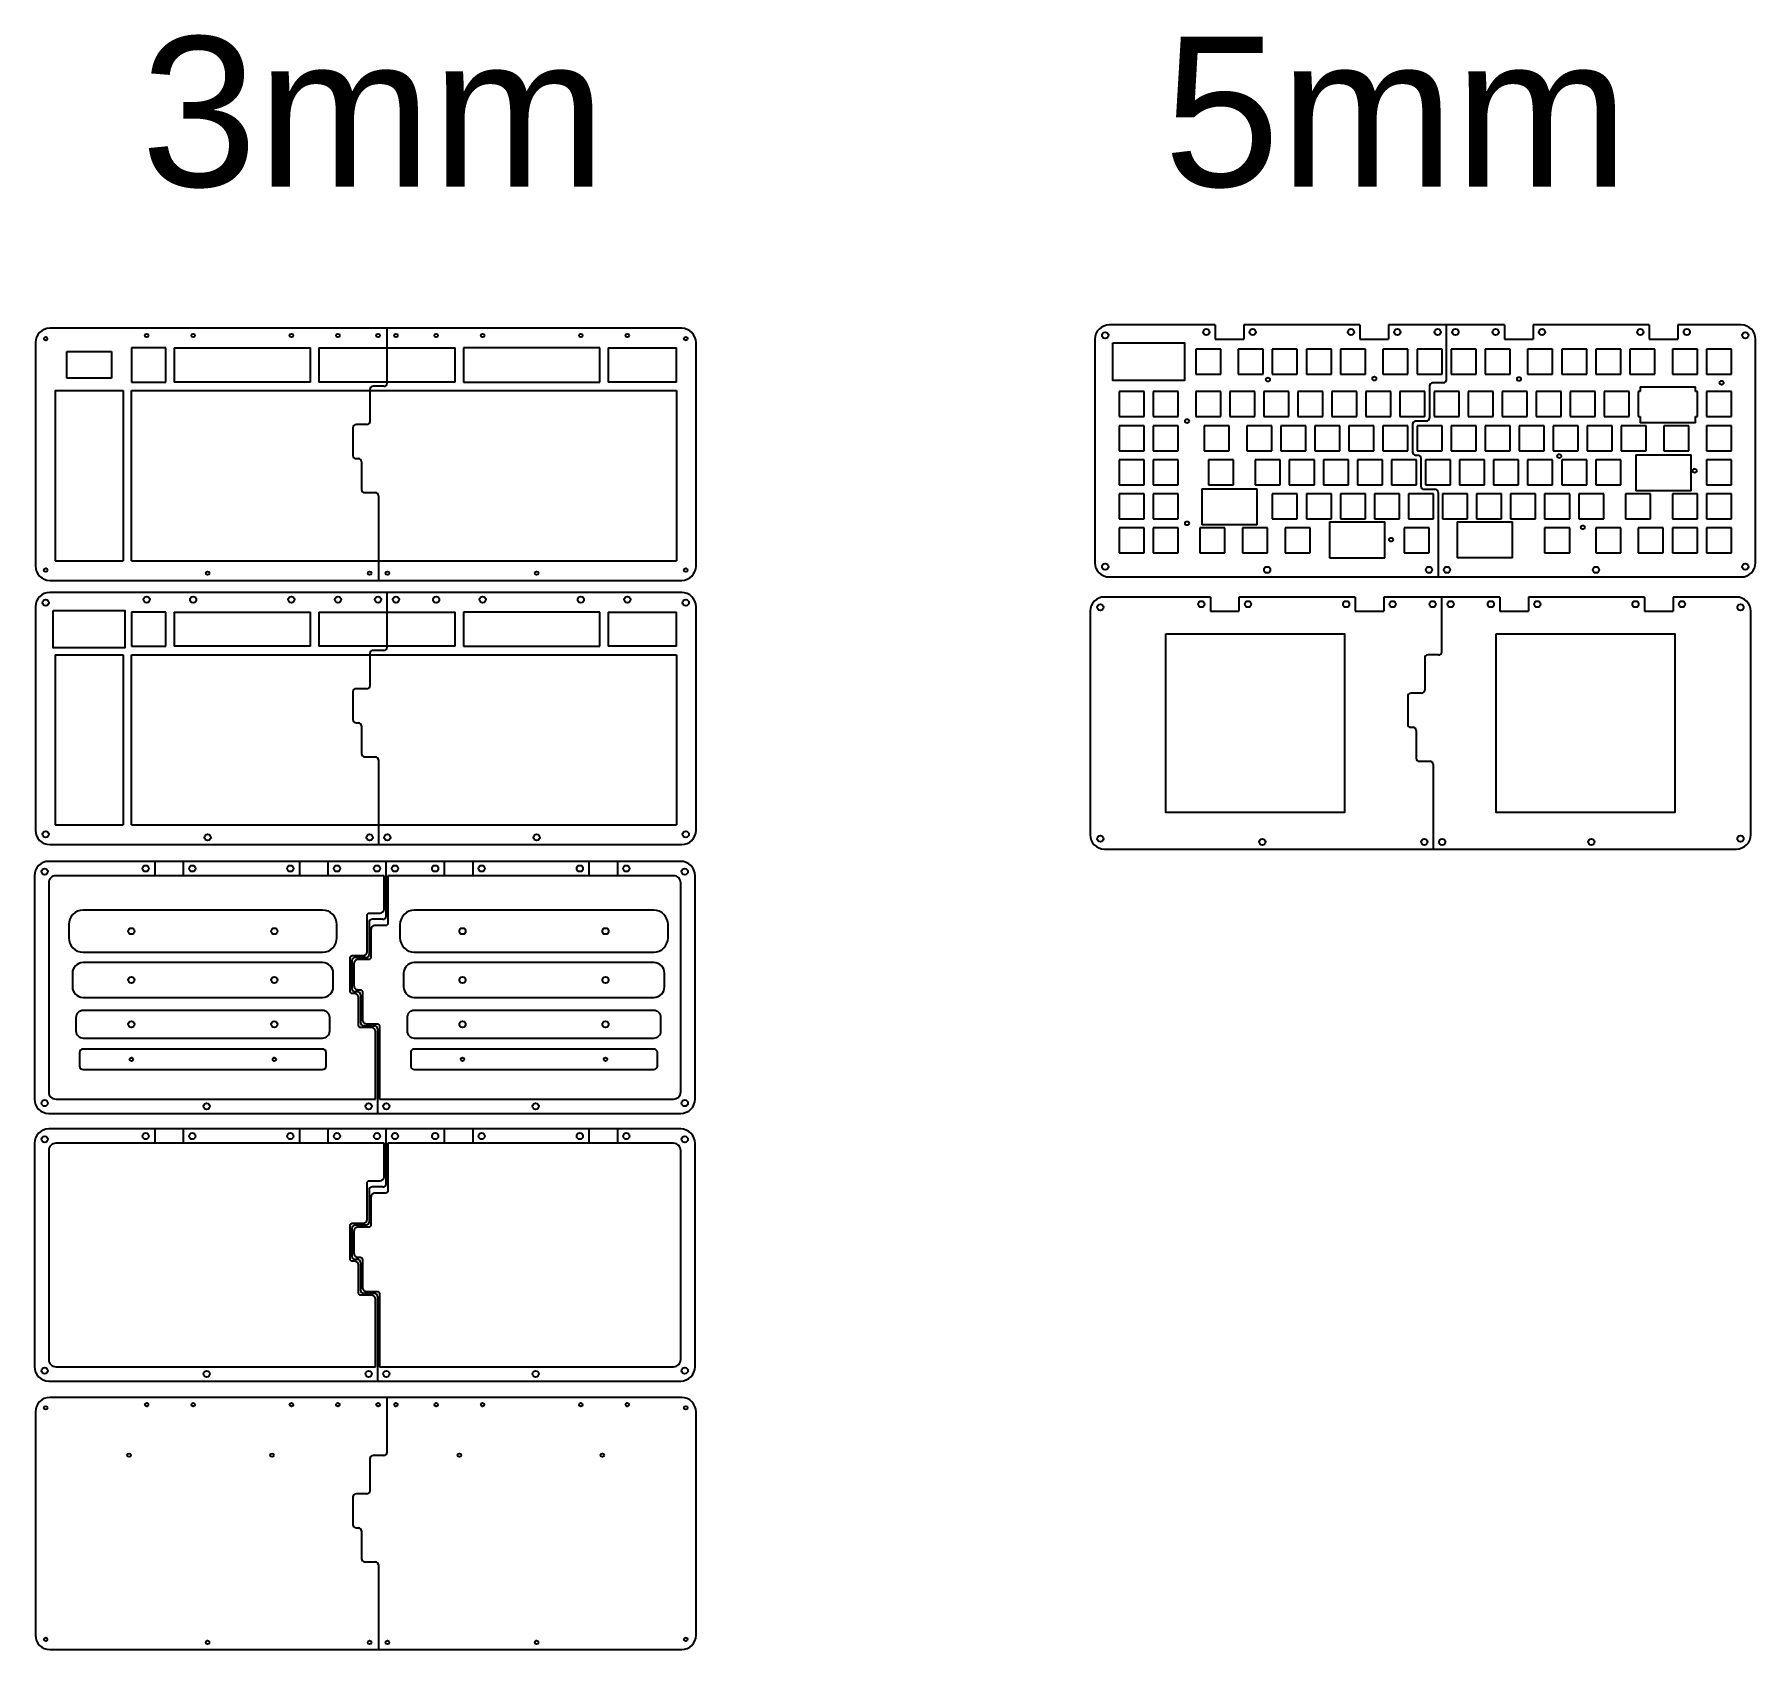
# Model space of a CAD drawing. Header units: inches. Extents: x 14 to 977, y 14 to 918.
import ezdxf

# ---------------------------------------------------------------- set-up
doc = ezdxf.new("R2010")
doc.units = ezdxf.units.IN
doc.header["$MEASUREMENT"] = 0
doc.styles.get("Standard").update_dxf_attribs({"font": 'arial.ttf'})

msp = doc.modelspace()

# ---------------------------------------------------------------- linework, layer by layer
at = {"linetype": 'Continuous'}
for p, q in [((211.11, 723.15), (211.11, 753.84)), ((674.5, 755.73), (674.5, 747.73)), ((690.5, 755.73), (690.5, 747.73)), ((755.46, 755.73), (755.46, 747.73)), ((771.46, 755.73), (771.46, 747.73)), ((803.94, 725.05), (803.94, 755.73)), ((836.42, 755.73), (836.42, 747.73)), ((852.42, 755.73), (852.42, 747.73)), ((917.38, 755.73), (917.38, 747.73)), ((933.38, 755.73), (933.38, 747.73)), ((92.05, 742.84), (168.25, 742.84)), ((173.01, 742.84), (211.11, 742.84)), ((211.11, 742.84), (249.21, 742.84)), ((330.17, 742.84), (253.97, 742.84)), ((334.93, 742.84), (373.03, 742.84)), ((674.5, 747.73), (690.5, 747.73)), ((755.46, 747.73), (771.46, 747.73)), ((836.42, 747.73), (852.42, 747.73)), ((917.38, 747.73), (933.38, 747.73)), ((31.97, 740.84), (56.97, 740.84)), ((31.97, 725.98), (31.97, 740.84)), ((56.97, 740.84), (56.97, 725.98)), ((56.97, 725.98), (31.97, 725.98)), ((168.25, 723.79), (92.05, 723.79)), ((211.11, 723.79), (173.01, 723.79)), ((249.21, 723.79), (211.11, 723.79)), ((253.97, 723.79), (330.17, 723.79)), ((373.03, 723.79), (334.93, 723.79)), ((802.19, 723.3), (796.16, 723.3)), ((25.37, 719.03), (63.47, 719.03)), ((25.37, 719.03), (25.37, 623.78)), ((63.47, 719.03), (63.47, 623.78)), ((68.23, 719.03), (201.58, 719.03)), ((68.23, 623.78), (68.23, 719.03)), ((201.58, 719.66), (201.58, 701.72)), ((201.58, 719.03), (373.03, 719.03)), ((209.36, 721.41), (203.33, 721.41)), ((373.03, 719.03), (373.03, 623.78)), ((794.42, 721.56), (794.42, 703.62)), ((796.94, 718.4), (796.94, 704.4)), ((912.33, 721.15), (943.2, 721.15)), ((192.06, 698.23), (192.06, 682.67)), ((199.84, 699.98), (193.81, 699.98)), ((784.89, 700.12), (784.89, 684.57)), ((792.67, 701.87), (786.64, 701.87)), ((806.47, 699.35), (806.47, 685.35)), ((943.2, 701), (912.33, 701)), ((193.81, 680.93), (195.07, 680.93)), ((196.82, 679.18), (196.82, 663.62)), ((786.64, 682.82), (787.91, 682.82)), ((789.65, 681.07), (789.65, 665.52)), ((909.95, 683.05), (940.82, 683.05)), ((198.57, 661.88), (204.6, 661.88)), ((206.35, 660.13), (206.35, 612.78)), ((667.06, 664), (697.94, 664)), ((791.4, 663.77), (797.43, 663.77)), ((799.18, 662.02), (799.18, 614.67)), ((940.82, 662.9), (909.95, 662.9)), ((738.5, 645.6), (769.37, 645.6)), ((809.93, 645.6), (840.81, 645.6)), ((697.94, 643.85), (667.06, 643.85)), ((25.37, 623.78), (63.47, 623.78)), ((68.23, 623.78), (206.35, 623.78)), ((206.35, 623.78), (373.03, 623.78)), ((738.5, 625.45), (769.37, 625.45)), ((840.81, 625.45), (809.93, 625.45)), ((211.11, 575.31), (211.11, 605.99)), ((671.81, 603.46), (671.81, 595.46)), ((687.81, 603.46), (687.81, 595.46)), ((752.77, 603.46), (752.77, 595.46)), ((768.77, 603.46), (768.77, 595.46)), ((801.25, 572.78), (801.25, 603.46)), ((833.73, 603.46), (833.73, 595.46)), ((849.73, 603.46), (849.73, 595.46)), ((914.7, 603.46), (914.7, 595.46)), ((930.7, 603.46), (930.7, 595.46)), ((92.05, 594.99), (168.25, 594.99)), ((173.01, 594.99), (211.11, 594.99)), ((211.11, 594.99), (249.21, 594.99)), ((330.17, 594.99), (253.97, 594.99)), ((334.93, 594.99), (373.03, 594.99)), ((671.81, 595.46), (687.81, 595.46)), ((752.77, 595.46), (768.77, 595.46)), ((833.73, 595.46), (849.73, 595.46)), ((914.7, 595.46), (930.7, 595.46)), ((25.37, 571.18), (63.47, 571.18)), ((25.37, 571.18), (25.37, 475.93)), ((63.47, 571.18), (63.47, 475.93)), ((68.23, 571.18), (201.58, 571.18)), ((68.23, 475.93), (68.23, 571.18)), ((168.25, 575.94), (92.05, 575.94)), ((211.11, 575.94), (173.01, 575.94)), ((201.58, 571.82), (201.58, 553.88)), ((201.58, 571.18), (373.03, 571.18)), ((209.36, 573.56), (203.33, 573.56)), ((249.21, 575.94), (211.11, 575.94)), ((253.97, 575.94), (330.17, 575.94)), ((373.03, 575.94), (334.93, 575.94)), ((373.03, 571.18), (373.03, 475.93)), ((791.73, 569.28), (791.73, 551.35)), ((799.51, 571.03), (793.47, 571.03)), ((192.06, 550.38), (192.06, 534.83)), ((199.84, 552.13), (193.81, 552.13)), ((789.98, 549.6), (783.95, 549.6)), ((782.2, 547.85), (782.2, 532.3)), ((193.81, 533.08), (195.07, 533.08)), ((196.82, 531.33), (196.82, 515.78)), ((783.95, 530.55), (785.22, 530.55)), ((786.96, 528.8), (786.96, 513.25)), ((198.57, 514.03), (204.6, 514.03)), ((206.35, 512.28), (206.35, 464.93)), ((788.71, 511.5), (794.74, 511.5)), ((796.49, 509.75), (796.49, 462.4)), ((25.37, 475.93), (63.47, 475.93)), ((68.23, 475.93), (206.35, 475.93)), ((206.35, 475.93), (373.03, 475.93)), ((81.11, 455.5), (81.11, 447.5)), ((97.11, 455.5), (97.11, 447.5)), ((162.07, 455.5), (162.07, 447.5)), ((178.07, 455.5), (178.07, 447.5)), ((210.56, 424.82), (210.56, 455.5)), ((243.04, 455.5), (243.04, 447.5)), ((259.04, 455.5), (259.04, 447.5)), ((324, 455.5), (324, 447.5)), ((340, 455.5), (340, 447.5)), ((201.03, 421.33), (201.03, 403.39)), ((208.81, 423.07), (202.78, 423.07)), ((191.51, 399.9), (191.51, 384.34)), ((199.28, 401.64), (193.25, 401.64)), ((193.25, 382.59), (194.52, 382.59)), ((196.27, 380.85), (196.27, 365.29)), ((198.02, 363.54), (204.05, 363.54)), ((205.79, 361.8), (205.79, 314.44)), ((81.11, 305.73), (81.11, 297.73)), ((97.11, 305.73), (97.11, 297.73)), ((162.07, 305.73), (162.07, 297.73)), ((178.07, 305.73), (178.07, 297.73)), ((210.56, 275.04), (210.56, 305.73)), ((243.04, 305.73), (243.04, 297.73)), ((259.04, 305.73), (259.04, 297.73)), ((324, 305.73), (324, 297.73)), ((340, 305.73), (340, 297.73)), ((201.03, 271.55), (201.03, 253.61)), ((208.81, 273.29), (202.78, 273.29)), ((199.28, 251.86), (193.25, 251.86)), ((191.51, 250.12), (191.51, 234.56)), ((193.25, 232.81), (194.52, 232.81)), ((196.27, 231.07), (196.27, 215.51)), ((198.02, 213.76), (204.05, 213.76)), ((205.79, 212.02), (205.79, 164.66)), ((211.11, 124.73), (211.11, 155.42)), ((201.58, 121.24), (201.58, 103.3)), ((209.36, 122.99), (203.33, 122.99)), ((192.06, 99.81), (192.06, 84.25)), ((199.84, 101.55), (193.81, 101.55)), ((193.81, 82.5), (195.07, 82.5)), ((196.82, 80.76), (196.82, 65.2)), ((198.57, 63.45), (204.6, 63.45)), ((206.35, 61.71), (206.35, 14.35))]:
    msp.add_line(p, q, dxfattribs=at)
for p, q in [((87.28, 742.84), (68.23, 742.84)), ((68.23, 742.84), (68.23, 723.79)), ((87.28, 723.79), (87.28, 742.84)), ((92.05, 742.84), (92.05, 723.79)), ((168.25, 723.79), (168.25, 742.84)), ((173.01, 742.84), (173.01, 723.79)), ((249.21, 723.79), (249.21, 742.84)), ((253.97, 742.84), (253.97, 723.79)), ((330.17, 723.79), (330.17, 742.84)), ((334.93, 742.84), (334.93, 723.79)), ((373.03, 723.79), (373.03, 742.84)), ((677.59, 742.21), (663.59, 742.21)), ((663.59, 742.21), (663.59, 728.21)), ((677.59, 728.21), (677.59, 742.21)), ((701.4, 742.21), (687.4, 742.21)), ((687.4, 742.21), (687.4, 728.21)), ((701.4, 728.21), (701.4, 742.21)), ((720.45, 742.21), (706.45, 742.21)), ((706.45, 742.21), (706.45, 728.21)), ((720.45, 728.21), (720.45, 742.21)), ((739.5, 742.21), (725.5, 742.21)), ((725.5, 742.21), (725.5, 728.21)), ((739.5, 728.21), (739.5, 742.21)), ((758.55, 742.21), (744.55, 742.21)), ((744.55, 742.21), (744.55, 728.21)), ((758.55, 728.21), (758.55, 742.21)), ((782.37, 742.21), (768.37, 742.21)), ((768.37, 742.21), (768.37, 728.21)), ((782.37, 728.21), (782.37, 742.21)), ((801.42, 742.21), (787.42, 742.21)), ((787.42, 742.21), (787.42, 728.21)), ((801.42, 728.21), (801.42, 742.21)), ((820.47, 742.21), (806.47, 742.21)), ((806.47, 742.21), (806.47, 728.21)), ((820.47, 728.21), (820.47, 742.21)), ((839.52, 742.21), (825.52, 742.21)), ((825.52, 742.21), (825.52, 728.21)), ((839.52, 728.21), (839.52, 742.21)), ((863.33, 742.21), (849.33, 742.21)), ((849.33, 742.21), (849.33, 728.21)), ((863.33, 728.21), (863.33, 742.21)), ((882.38, 742.21), (868.38, 742.21)), ((868.38, 742.21), (868.38, 728.21)), ((882.38, 728.21), (882.38, 742.21)), ((901.43, 742.21), (887.43, 742.21)), ((887.43, 742.21), (887.43, 728.21)), ((901.43, 728.21), (901.43, 742.21)), ((920.48, 742.21), (906.48, 742.21)), ((906.48, 742.21), (906.48, 728.21)), ((920.48, 728.21), (920.48, 742.21)), ((944.29, 742.21), (930.29, 742.21)), ((930.29, 742.21), (930.29, 728.21)), ((944.29, 728.21), (944.29, 742.21)), ((963.34, 742.21), (949.34, 742.21)), ((949.34, 742.21), (949.34, 728.21)), ((963.34, 728.21), (963.34, 742.21)), ((68.23, 723.79), (87.28, 723.79)), ((663.59, 728.21), (677.59, 728.21)), ((687.4, 728.21), (701.4, 728.21)), ((706.45, 728.21), (720.45, 728.21)), ((725.5, 728.21), (739.5, 728.21)), ((744.55, 728.21), (758.55, 728.21)), ((768.37, 728.21), (782.37, 728.21)), ((787.42, 728.21), (801.42, 728.21)), ((806.47, 728.21), (820.47, 728.21)), ((825.52, 728.21), (839.52, 728.21)), ((849.33, 728.21), (863.33, 728.21)), ((868.38, 728.21), (882.38, 728.21)), ((887.43, 728.21), (901.43, 728.21)), ((906.48, 728.21), (920.48, 728.21)), ((930.29, 728.21), (944.29, 728.21)), ((949.34, 728.21), (963.34, 728.21)), ((634.73, 718.4), (620.73, 718.4)), ((620.73, 718.4), (620.73, 704.4)), ((634.73, 704.4), (634.73, 718.4)), ((653.78, 718.4), (639.78, 718.4)), ((639.78, 718.4), (639.78, 704.4)), ((653.78, 704.4), (653.78, 718.4)), ((677.59, 718.4), (663.59, 718.4)), ((663.59, 718.4), (663.59, 704.4)), ((677.59, 704.4), (677.59, 718.4)), ((696.64, 718.4), (682.64, 718.4)), ((682.64, 718.4), (682.64, 704.4)), ((696.64, 704.4), (696.64, 718.4)), ((715.69, 718.4), (701.69, 718.4)), ((701.69, 718.4), (701.69, 704.4)), ((715.69, 704.4), (715.69, 718.4)), ((734.74, 718.4), (720.74, 718.4)), ((720.74, 718.4), (720.74, 704.4)), ((734.74, 704.4), (734.74, 718.4)), ((753.79, 718.4), (739.79, 718.4)), ((739.79, 718.4), (739.79, 704.4)), ((753.79, 704.4), (753.79, 718.4)), ((772.84, 718.4), (758.84, 718.4)), ((758.84, 718.4), (758.84, 704.4)), ((772.84, 704.4), (772.84, 718.4)), ((791.89, 718.4), (777.89, 718.4)), ((777.89, 718.4), (777.89, 704.4)), ((791.89, 704.4), (791.89, 718.4)), ((810.94, 718.4), (796.94, 718.4)), ((810.94, 704.4), (810.94, 718.4)), ((829.99, 718.4), (815.99, 718.4)), ((815.99, 718.4), (815.99, 704.4)), ((829.99, 704.4), (829.99, 718.4)), ((849.04, 718.4), (835.04, 718.4)), ((835.04, 718.4), (835.04, 704.4)), ((849.04, 704.4), (849.04, 718.4)), ((868.09, 718.4), (854.09, 718.4)), ((854.09, 718.4), (854.09, 704.4)), ((868.09, 704.4), (868.09, 718.4)), ((887.14, 718.4), (873.14, 718.4)), ((873.14, 718.4), (873.14, 704.4)), ((887.14, 704.4), (887.14, 718.4)), ((906.19, 718.4), (892.19, 718.4)), ((892.19, 718.4), (892.19, 704.4)), ((906.19, 704.4), (906.19, 718.4)), ((912.33, 718.4), (911.24, 718.4)), ((911.24, 718.4), (911.24, 704.4)), ((912.33, 721.15), (912.33, 718.4)), ((943.2, 718.4), (943.2, 721.15)), ((944.29, 718.4), (943.2, 718.4)), ((944.29, 704.4), (944.29, 718.4)), ((963.34, 718.4), (949.34, 718.4)), ((949.34, 718.4), (949.34, 704.4)), ((963.34, 704.4), (963.34, 718.4)), ((620.73, 704.4), (634.73, 704.4)), ((639.78, 704.4), (653.78, 704.4)), ((663.59, 704.4), (677.59, 704.4)), ((682.64, 704.4), (696.64, 704.4)), ((701.69, 704.4), (715.69, 704.4)), ((720.74, 704.4), (734.74, 704.4)), ((739.79, 704.4), (753.79, 704.4)), ((758.84, 704.4), (772.84, 704.4)), ((777.89, 704.4), (791.89, 704.4)), ((796.94, 704.4), (810.94, 704.4)), ((815.99, 704.4), (829.99, 704.4)), ((835.04, 704.4), (849.04, 704.4)), ((854.09, 704.4), (868.09, 704.4)), ((873.14, 704.4), (887.14, 704.4)), ((892.19, 704.4), (906.19, 704.4)), ((911.24, 704.4), (912.33, 704.4)), ((912.33, 704.4), (912.33, 701)), ((943.2, 701), (943.2, 704.4)), ((943.2, 704.4), (944.29, 704.4)), ((949.34, 704.4), (963.34, 704.4)), ((634.73, 699.35), (620.73, 699.35)), ((620.73, 699.35), (620.73, 685.35)), ((634.73, 685.35), (634.73, 699.35)), ((653.78, 699.35), (639.78, 699.35)), ((639.78, 699.35), (639.78, 685.35)), ((653.78, 685.35), (653.78, 699.35)), ((682.35, 699.35), (668.35, 699.35)), ((668.35, 699.35), (668.35, 685.35)), ((682.35, 685.35), (682.35, 699.35)), ((706.17, 699.35), (692.17, 699.35)), ((692.17, 699.35), (692.17, 685.35)), ((706.17, 685.35), (706.17, 699.35)), ((725.22, 699.35), (711.22, 699.35)), ((711.22, 699.35), (711.22, 685.35)), ((725.22, 685.35), (725.22, 699.35)), ((744.27, 699.35), (730.27, 699.35)), ((730.27, 699.35), (730.27, 685.35)), ((744.27, 685.35), (744.27, 699.35)), ((763.32, 699.35), (749.32, 699.35)), ((749.32, 699.35), (749.32, 685.35)), ((763.32, 685.35), (763.32, 699.35)), ((782.37, 699.35), (768.37, 699.35)), ((768.37, 699.35), (768.37, 685.35)), ((782.37, 685.35), (782.37, 699.35)), ((801.42, 699.35), (787.42, 699.35)), ((787.42, 699.35), (787.42, 685.35)), ((801.42, 685.35), (801.42, 699.35)), ((820.47, 699.35), (806.47, 699.35)), ((820.47, 685.35), (820.47, 699.35)), ((839.52, 699.35), (825.52, 699.35)), ((825.52, 699.35), (825.52, 685.35)), ((839.52, 685.35), (839.52, 699.35)), ((858.57, 699.35), (844.57, 699.35)), ((844.57, 699.35), (844.57, 685.35)), ((858.57, 685.35), (858.57, 699.35)), ((877.62, 699.35), (863.62, 699.35)), ((863.62, 699.35), (863.62, 685.35)), ((877.62, 685.35), (877.62, 699.35)), ((896.67, 699.35), (882.67, 699.35)), ((882.67, 699.35), (882.67, 685.35)), ((896.67, 685.35), (896.67, 699.35)), ((915.72, 699.35), (901.72, 699.35)), ((901.72, 699.35), (901.72, 685.35)), ((915.72, 685.35), (915.72, 699.35)), ((939.53, 699.35), (925.53, 699.35)), ((925.53, 699.35), (925.53, 685.35)), ((939.53, 685.35), (939.53, 699.35)), ((963.34, 699.35), (949.34, 699.35)), ((949.34, 699.35), (949.34, 685.35)), ((963.34, 685.35), (963.34, 699.35)), ((620.73, 685.35), (634.73, 685.35)), ((639.78, 685.35), (653.78, 685.35)), ((668.35, 685.35), (682.35, 685.35)), ((692.17, 685.35), (706.17, 685.35)), ((711.22, 685.35), (725.22, 685.35)), ((730.27, 685.35), (744.27, 685.35)), ((749.32, 685.35), (763.32, 685.35)), ((768.37, 685.35), (782.37, 685.35)), ((787.42, 685.35), (801.42, 685.35)), ((806.47, 685.35), (820.47, 685.35)), ((825.52, 685.35), (839.52, 685.35)), ((844.57, 685.35), (858.57, 685.35)), ((863.62, 685.35), (877.62, 685.35)), ((882.67, 685.35), (896.67, 685.35)), ((901.72, 685.35), (915.72, 685.35)), ((925.53, 685.35), (939.53, 685.35)), ((949.34, 685.35), (963.34, 685.35)), ((634.73, 680.3), (620.73, 680.3)), ((620.73, 680.3), (620.73, 666.3)), ((634.73, 666.3), (634.73, 680.3)), ((653.78, 680.3), (639.78, 680.3)), ((639.78, 680.3), (639.78, 666.3)), ((653.78, 666.3), (653.78, 680.3)), ((684.73, 680.3), (670.73, 680.3)), ((670.73, 680.3), (670.73, 666.3)), ((684.73, 666.3), (684.73, 680.3)), ((710.93, 680.3), (696.93, 680.3)), ((696.93, 680.3), (696.93, 666.3)), ((710.93, 666.3), (710.93, 680.3)), ((729.98, 680.3), (715.98, 680.3)), ((715.98, 680.3), (715.98, 666.3)), ((729.98, 666.3), (729.98, 680.3)), ((749.03, 680.3), (735.03, 680.3)), ((735.03, 680.3), (735.03, 666.3)), ((749.03, 666.3), (749.03, 680.3)), ((768.08, 680.3), (754.08, 680.3)), ((754.08, 680.3), (754.08, 666.3)), ((768.08, 666.3), (768.08, 680.3)), ((787.13, 680.3), (773.13, 680.3)), ((773.13, 680.3), (773.13, 666.3)), ((787.13, 666.3), (787.13, 680.3)), ((806.18, 680.3), (792.18, 680.3)), ((792.18, 680.3), (792.18, 666.3)), ((806.18, 666.3), (806.18, 680.3)), ((825.23, 680.3), (811.23, 680.3)), ((811.23, 680.3), (811.23, 666.3)), ((825.23, 666.3), (825.23, 680.3)), ((844.28, 680.3), (830.28, 680.3)), ((830.28, 680.3), (830.28, 666.3)), ((844.28, 666.3), (844.28, 680.3)), ((863.33, 680.3), (849.33, 680.3)), ((849.33, 680.3), (849.33, 666.3)), ((863.33, 666.3), (863.33, 680.3)), ((882.38, 680.3), (868.38, 680.3)), ((868.38, 680.3), (868.38, 666.3)), ((882.38, 666.3), (882.38, 680.3)), ((901.43, 680.3), (887.43, 680.3)), ((887.43, 680.3), (887.43, 666.3)), ((901.43, 666.3), (901.43, 680.3)), ((909.95, 683.05), (909.95, 662.9)), ((940.82, 662.9), (940.82, 683.05)), ((963.34, 680.3), (949.34, 680.3)), ((949.34, 680.3), (949.34, 666.3)), ((963.34, 666.3), (963.34, 680.3)), ((620.73, 666.3), (634.73, 666.3)), ((639.78, 666.3), (653.78, 666.3)), ((670.73, 666.3), (684.73, 666.3)), ((696.93, 666.3), (710.93, 666.3)), ((715.98, 666.3), (729.98, 666.3)), ((735.03, 666.3), (749.03, 666.3)), ((754.08, 666.3), (768.08, 666.3)), ((773.13, 666.3), (787.13, 666.3)), ((792.18, 666.3), (806.18, 666.3)), ((811.23, 666.3), (825.23, 666.3)), ((830.28, 666.3), (844.28, 666.3)), ((849.33, 666.3), (863.33, 666.3)), ((868.38, 666.3), (882.38, 666.3)), ((887.43, 666.3), (901.43, 666.3)), ((949.34, 666.3), (963.34, 666.3)), ((634.73, 661.25), (620.73, 661.25)), ((620.73, 661.25), (620.73, 647.25)), ((634.73, 647.25), (634.73, 661.25)), ((653.78, 661.25), (639.78, 661.25)), ((639.78, 661.25), (639.78, 647.25)), ((653.78, 647.25), (653.78, 661.25)), ((667.06, 664), (667.06, 643.85)), ((697.94, 643.85), (697.94, 664)), ((720.45, 661.25), (706.45, 661.25)), ((706.45, 661.25), (706.45, 647.25)), ((720.45, 647.25), (720.45, 661.25)), ((739.5, 661.25), (725.5, 661.25)), ((725.5, 661.25), (725.5, 647.25)), ((739.5, 647.25), (739.5, 661.25)), ((758.55, 661.25), (744.55, 661.25)), ((744.55, 661.25), (744.55, 647.25)), ((758.55, 647.25), (758.55, 661.25)), ((777.6, 661.25), (763.6, 661.25)), ((763.6, 661.25), (763.6, 647.25)), ((777.6, 647.25), (777.6, 661.25)), ((796.65, 661.25), (782.65, 661.25)), ((782.65, 661.25), (782.65, 647.25)), ((796.65, 647.25), (796.65, 661.25)), ((815.7, 661.25), (801.7, 661.25)), ((801.7, 661.25), (801.7, 647.25)), ((815.7, 647.25), (815.7, 661.25)), ((834.75, 661.25), (820.75, 661.25)), ((820.75, 661.25), (820.75, 647.25)), ((834.75, 647.25), (834.75, 661.25)), ((853.8, 661.25), (839.8, 661.25)), ((839.8, 661.25), (839.8, 647.25)), ((853.8, 647.25), (853.8, 661.25)), ((872.85, 661.25), (858.85, 661.25)), ((858.85, 661.25), (858.85, 647.25)), ((872.85, 647.25), (872.85, 661.25)), ((891.9, 661.25), (877.9, 661.25)), ((877.9, 661.25), (877.9, 647.25)), ((891.9, 647.25), (891.9, 661.25)), ((918.1, 661.25), (904.1, 661.25)), ((904.1, 661.25), (904.1, 647.25)), ((918.1, 647.25), (918.1, 661.25)), ((944.29, 661.25), (930.29, 661.25)), ((930.29, 661.25), (930.29, 647.25)), ((944.29, 647.25), (944.29, 661.25)), ((963.34, 661.25), (949.34, 661.25)), ((949.34, 661.25), (949.34, 647.25)), ((963.34, 647.25), (963.34, 661.25)), ((620.73, 647.25), (634.73, 647.25)), ((639.78, 647.25), (653.78, 647.25)), ((706.45, 647.25), (720.45, 647.25)), ((725.5, 647.25), (739.5, 647.25)), ((738.5, 645.6), (738.5, 625.45)), ((744.55, 647.25), (758.55, 647.25)), ((763.6, 647.25), (777.6, 647.25)), ((769.37, 625.45), (769.37, 645.6)), ((782.65, 647.25), (796.65, 647.25)), ((801.7, 647.25), (815.7, 647.25)), ((809.93, 645.6), (809.93, 625.45)), ((820.75, 647.25), (834.75, 647.25)), ((839.8, 647.25), (853.8, 647.25)), ((840.81, 625.45), (840.81, 645.6)), ((858.85, 647.25), (872.85, 647.25)), ((877.9, 647.25), (891.9, 647.25)), ((904.1, 647.25), (918.1, 647.25)), ((930.29, 647.25), (944.29, 647.25)), ((949.34, 647.25), (963.34, 647.25)), ((634.73, 642.2), (620.73, 642.2)), ((620.73, 642.2), (620.73, 628.2)), ((634.73, 628.2), (634.73, 642.2)), ((653.78, 642.2), (639.78, 642.2)), ((639.78, 642.2), (639.78, 628.2)), ((653.78, 628.2), (653.78, 642.2)), ((679.97, 642.2), (665.97, 642.2)), ((665.97, 642.2), (665.97, 628.2)), ((679.97, 628.2), (679.97, 642.2)), ((703.78, 642.2), (689.78, 642.2)), ((689.78, 642.2), (689.78, 628.2)), ((703.78, 628.2), (703.78, 642.2)), ((727.6, 642.2), (713.6, 642.2)), ((713.6, 642.2), (713.6, 628.2)), ((727.6, 628.2), (727.6, 642.2)), ((794.27, 642.2), (780.27, 642.2)), ((780.27, 642.2), (780.27, 628.2)), ((794.27, 628.2), (794.27, 642.2)), ((872.85, 642.2), (858.85, 642.2)), ((858.85, 642.2), (858.85, 628.2)), ((872.85, 628.2), (872.85, 642.2)), ((901.43, 642.2), (887.43, 642.2)), ((887.43, 642.2), (887.43, 628.2)), ((901.43, 628.2), (901.43, 642.2)), ((925.24, 642.2), (911.24, 642.2)), ((911.24, 642.2), (911.24, 628.2)), ((925.24, 628.2), (925.24, 642.2)), ((944.29, 642.2), (930.29, 642.2)), ((930.29, 642.2), (930.29, 628.2)), ((944.29, 628.2), (944.29, 642.2)), ((963.34, 642.2), (949.34, 642.2)), ((949.34, 642.2), (949.34, 628.2)), ((963.34, 628.2), (963.34, 642.2)), ((620.73, 628.2), (634.73, 628.2)), ((639.78, 628.2), (653.78, 628.2)), ((665.97, 628.2), (679.97, 628.2)), ((689.78, 628.2), (703.78, 628.2)), ((713.6, 628.2), (727.6, 628.2)), ((780.27, 628.2), (794.27, 628.2)), ((858.85, 628.2), (872.85, 628.2)), ((887.43, 628.2), (901.43, 628.2)), ((911.24, 628.2), (925.24, 628.2)), ((930.29, 628.2), (944.29, 628.2)), ((949.34, 628.2), (963.34, 628.2)), ((87.28, 594.99), (68.23, 594.99)), ((68.23, 594.99), (68.23, 575.94)), ((87.28, 575.94), (87.28, 594.99)), ((92.05, 594.99), (92.05, 575.94)), ((168.25, 575.94), (168.25, 594.99)), ((173.01, 594.99), (173.01, 575.94)), ((249.21, 575.94), (249.21, 594.99)), ((253.97, 594.99), (253.97, 575.94)), ((330.17, 575.94), (330.17, 594.99)), ((334.93, 594.99), (334.93, 575.94)), ((373.03, 575.94), (373.03, 594.99)), ((68.23, 575.94), (87.28, 575.94))]:
    msp.add_line(p, q)
for points in [[(376.03, 753.84), (22.37, 753.84, 0.414214), (14.37, 745.84), (14.37, 620.78, 0.414214), (22.37, 612.78), (376.03, 612.78, 0.414214), (384.03, 620.78), (384.03, 745.84, 0.414214)], [(376.03, 605.99), (22.37, 605.99, 0.414214), (14.37, 597.99), (14.37, 472.93, 0.414214), (22.37, 464.93), (376.03, 464.93, 0.414214), (384.03, 472.93), (384.03, 597.99, 0.414214)], [(375.48, 455.5), (21.82, 455.5, 0.414214), (13.82, 447.5), (13.82, 322.44, 0.414214), (21.82, 314.44), (375.48, 314.44, 0.414214), (383.48, 322.44), (383.48, 447.5, 0.414214)], [(183.05, 412.7), (183.05, 420.17, 0.414214), (175.05, 428.17), (41.05, 428.17, 0.414214), (33.05, 420.17), (33.05, 412.7, 0.414214), (41.05, 404.7), (175.05, 404.7, 0.414214)], [(368.36, 412.7), (368.36, 420.17, 0.414214), (360.36, 428.17), (226.36, 428.17, 0.414214), (218.36, 420.17), (218.36, 412.7, 0.414214), (226.36, 404.7), (360.36, 404.7, 0.414214)], [(181.05, 385.37), (181.05, 392.84, 0.414214), (175.05, 398.84), (41.05, 398.84, 0.414214), (35.05, 392.84), (35.05, 385.37, 0.414214), (41.05, 379.37), (175.05, 379.37, 0.414214)], [(366.36, 385.37), (366.36, 392.84, 0.414214), (360.36, 398.84), (226.36, 398.84, 0.414214), (220.36, 392.84), (220.36, 385.37, 0.414214), (226.36, 379.37), (360.36, 379.37, 0.414214)], [(179.05, 360.6), (179.05, 368.06, 0.414214), (175.05, 372.06), (41.05, 372.06, 0.414214), (37.05, 368.06), (37.05, 360.6, 0.414214), (41.05, 356.6), (175.05, 356.6, 0.414214)], [(364.36, 360.6), (364.36, 368.06, 0.414214), (360.36, 372.06), (226.36, 372.06, 0.414214), (222.36, 368.06), (222.36, 360.6, 0.414214), (226.36, 356.6), (360.36, 356.6, 0.414214)], [(177.05, 340.99), (177.05, 348.46, 0.414214), (175.05, 350.46), (41.05, 350.46, 0.414214), (39.05, 348.46), (39.05, 340.99, 0.414214), (41.05, 338.99), (175.05, 338.99, 0.414214)], [(362.36, 340.99), (362.36, 348.46, 0.414214), (360.36, 350.46), (226.36, 350.46, 0.414214), (224.36, 348.46), (224.36, 340.99, 0.414214), (226.36, 338.99), (360.36, 338.99, 0.414214)], [(375.48, 305.73), (21.82, 305.73, 0.414214), (13.82, 297.73), (13.82, 172.66, 0.414214), (21.82, 164.66), (375.48, 164.66, 0.414214), (383.48, 172.66), (383.48, 297.73, 0.414214)], [(376.03, 155.42), (22.37, 155.42, 0.414214), (14.37, 147.42), (14.37, 22.35, 0.414214), (22.37, 14.35), (376.03, 14.35, 0.414214), (384.03, 22.35), (384.03, 147.42, 0.414214)]]:
    msp.add_lwpolyline(points, format="xyb", close=True, dxfattribs=at)
for points in [[(674.5, 755.73), (615.2, 755.73, 0.414214), (607.2, 747.73), (607.2, 622.67, 0.414214), (615.2, 614.67), (968.87, 614.67, 0.414214), (976.87, 622.67), (976.87, 747.73, 0.414214), (968.87, 755.73), (933.38, 755.73)], [(671.81, 603.46), (612.51, 603.46, 0.414214), (604.51, 595.46), (604.51, 470.4, 0.414214), (612.51, 462.4), (966.18, 462.4, 0.414214), (974.18, 470.4), (974.18, 595.46, 0.414214), (966.18, 603.46), (930.7, 603.46)], [(209.47, 447.5), (25.82, 447.5, 0.414214), (21.82, 443.5), (21.82, 326.44, 0.414214), (25.82, 322.44), (204.71, 322.44)], [(206.88, 322.44), (371.48, 322.44, 0.414214), (375.48, 326.44), (375.48, 443.5, 0.414214), (371.48, 447.5), (211.64, 447.5)], [(209.47, 297.73), (25.82, 297.73, 0.414214), (21.82, 293.73), (21.82, 176.66, 0.414214), (25.82, 172.66), (204.71, 172.66)], [(206.88, 172.66), (371.48, 172.66, 0.414214), (375.48, 176.66), (375.48, 293.73, 0.414214), (371.48, 297.73), (211.64, 297.73)]]:
    msp.add_lwpolyline(points, format="xyb", dxfattribs=at)
for points in [[(755.46, 755.73), (690.5, 755.73)], [(836.42, 755.73), (771.46, 755.73)], [(917.38, 755.73), (852.42, 755.73)], [(752.77, 603.46), (687.81, 603.46)], [(833.73, 603.46), (768.77, 603.46)], [(914.7, 603.46), (849.73, 603.46)]]:
    msp.add_lwpolyline(points, dxfattribs=at)
for points in [[(617.2, 745.73), (657.3, 745.73), (657.3, 724.68), (617.2, 724.68)], [(24.37, 595.99), (64.47, 595.99), (64.47, 574.94), (24.37, 574.94)], [(646.93, 582.93), (746.93, 582.93), (746.93, 482.93), (646.93, 482.93)], [(831.76, 582.93), (931.76, 582.93), (931.76, 482.93), (831.76, 482.93)]]:
    msp.add_lwpolyline(points, close=True, dxfattribs=at)
for points in [[(204.71, 322.44), (204.71, 327.19), (204.71, 332.17), (204.71, 360.21, 0.41418), (202.46, 362.45), (196.43, 362.45, -0.414281), (195.18, 363.7), (195.18, 375.86), (195.18, 379.26, 0.41418), (192.93, 381.5), (191.66, 381.5, -0.41418), (190.42, 382.75), (190.42, 394.91), (190.42, 401.48, -0.414178), (191.66, 402.73), (197.7, 402.73, 0.414113), (199.94, 404.98), (199.94, 413.96), (199.94, 425.3, -0.414264), (201.19, 426.54), (207.22, 426.54, 0.414197), (209.47, 428.79), (209.47, 437.77), (209.47, 447.5)], [(211.64, 447.5), (211.64, 442.76), (211.64, 437.74), (211.64, 420.85, -0.41423), (210.4, 419.6), (204.36, 419.6, 0.41423), (202.12, 417.36), (202.12, 413.92), (202.12, 401.8, -0.414232), (200.87, 400.55), (194.84, 400.55, 0.41423), (192.59, 398.31), (192.59, 394.87), (192.59, 385.92, 0.41423), (194.84, 383.68), (196.11, 383.68, -0.414297), (197.36, 382.43), (197.36, 370.23), (197.36, 366.87, 0.414331), (199.6, 364.63), (205.63, 364.63, -0.414306), (206.88, 363.38), (206.88, 356.77), (206.88, 332.13), (206.88, 327.19), (206.88, 322.44)], [(204.71, 172.66), (204.71, 177.41), (204.71, 182.39), (204.71, 210.43, 0.41418), (202.46, 212.68), (196.43, 212.68, -0.414281), (195.18, 213.92), (195.18, 226.08), (195.18, 229.48, 0.41418), (192.93, 231.73), (191.66, 231.73, -0.41418), (190.42, 232.97), (190.42, 245.13), (190.42, 251.7, -0.414178), (191.66, 252.95), (197.7, 252.95, 0.414113), (199.94, 255.2), (199.94, 264.18), (199.94, 275.52, -0.414264), (201.19, 276.76), (207.22, 276.76, 0.414197), (209.47, 279.01), (209.47, 288), (209.47, 297.73)], [(211.64, 297.73), (211.64, 292.98), (211.64, 287.96), (211.64, 271.07, -0.41423), (210.4, 269.83), (204.36, 269.83, 0.41423), (202.12, 267.58), (202.12, 264.14), (202.12, 252.02, -0.414232), (200.87, 250.77), (194.84, 250.78, 0.41423), (192.59, 248.53), (192.59, 245.09), (192.59, 236.15, 0.41423), (194.84, 233.9), (196.11, 233.9, -0.414297), (197.36, 232.65), (197.36, 220.46), (197.36, 217.1, 0.414331), (199.6, 214.85), (205.63, 214.85, -0.414306), (206.88, 213.6), (206.88, 206.99), (206.88, 182.36), (206.88, 177.41), (206.88, 172.66)]]:
    msp.add_lwpolyline(points, format="xyb")
for centre, radius in [((612.96, 749.98), 1.75), ((669.5, 751.73), 1.75), ((695.5, 751.73), 1.75), ((750.46, 751.73), 1.75), ((776.46, 751.73), 1.75), ((798.94, 751.73), 1.75), ((808.94, 751.73), 1.75), ((831.42, 751.73), 1.75), ((857.42, 751.73), 1.75), ((912.38, 751.73), 1.75), ((938.38, 751.73), 1.75), ((971.11, 749.98), 1.75), ((20.13, 748.08), 1), ((76.66, 749.84), 1), ((102.66, 749.84), 1), ((157.63, 749.84), 1), ((183.63, 749.84), 1), ((206.11, 749.84), 1), ((216.11, 749.84), 1), ((238.59, 749.84), 1), ((264.59, 749.84), 1), ((319.55, 749.84), 1), ((345.55, 749.84), 1), ((378.28, 748.08), 1), ((20.13, 618.53), 1), ((110.74, 616.78), 1), ((201.35, 616.78), 1), ((211.35, 616.78), 1), ((294.81, 616.78), 1), ((378.28, 618.53), 1), ((612.96, 620.43), 1.75), ((703.57, 618.67), 1.75), ((794.18, 618.67), 1.75), ((804.18, 618.67), 1.75), ((887.64, 618.67), 1.75), ((971.11, 620.43), 1.75), ((20.13, 600.24), 1.75), ((76.66, 601.99), 1.75), ((102.66, 601.99), 1.75), ((157.63, 601.99), 1.75), ((183.63, 601.99), 1.75), ((206.11, 601.99), 1.75), ((216.11, 601.99), 1.75), ((238.59, 601.99), 1.75), ((264.59, 601.99), 1.75), ((319.55, 601.99), 1.75), ((345.55, 601.99), 1.75), ((378.28, 600.24), 1.75), ((610.27, 597.7), 1.75), ((666.81, 599.46), 1.75), ((692.81, 599.46), 1.75), ((747.77, 599.46), 1.75), ((773.77, 599.46), 1.75), ((796.25, 599.46), 1.75), ((806.25, 599.46), 1.75), ((828.73, 599.46), 1.75), ((854.73, 599.46), 1.75), ((909.7, 599.46), 1.75), ((935.7, 599.46), 1.75), ((968.42, 597.7), 1.75), ((20.13, 470.69), 1.75), ((378.28, 470.69), 1.75), ((110.74, 468.93), 1.75), ((201.35, 468.93), 1.75), ((211.35, 468.93), 1.75), ((294.81, 468.93), 1.75), ((610.27, 468.16), 1.75), ((700.88, 466.4), 1.75), ((791.49, 466.4), 1.75), ((801.49, 466.4), 1.75), ((884.95, 466.4), 1.75), ((968.42, 468.16), 1.75), ((76.11, 451.5), 1.75), ((102.11, 451.5), 1.75), ((157.07, 451.5), 1.75), ((183.07, 451.5), 1.75), ((205.56, 451.5), 1.75), ((215.56, 451.5), 1.75), ((238.04, 451.5), 1.75), ((264.04, 451.5), 1.75), ((319, 451.5), 1.75), ((345, 451.5), 1.75), ((19.58, 449.75), 1.75), ((377.72, 449.75), 1.75), ((68.05, 416.43), 1.75), ((148.05, 416.43), 1.75), ((253.36, 416.43), 1.75), ((333.36, 416.43), 1.75), ((68.05, 389.11), 1.75), ((148.05, 389.11), 1.75), ((253.36, 389.11), 1.75), ((333.36, 389.11), 1.75), ((68.05, 364.33), 1.75), ((148.05, 364.33), 1.75), ((253.36, 364.33), 1.75), ((333.36, 364.33), 1.75), ((68.05, 344.72), 1), ((148.05, 344.72), 1), ((253.36, 344.72), 1), ((333.36, 344.72), 1), ((19.58, 320.2), 1.75), ((110.18, 318.44), 1.75), ((200.79, 318.44), 1.75), ((210.79, 318.44), 1.75), ((294.26, 318.44), 1.75), ((377.72, 320.2), 1.75), ((19.58, 299.97), 1.75), ((76.11, 301.73), 1.75), ((102.11, 301.73), 1.75), ((157.07, 301.73), 1.75), ((183.07, 301.73), 1.75), ((205.56, 301.73), 1.75), ((215.56, 301.73), 1.75), ((238.04, 301.73), 1.75), ((264.04, 301.73), 1.75), ((319, 301.73), 1.75), ((345, 301.73), 1.75), ((377.72, 299.97), 1.75), ((19.58, 170.42), 1.75), ((110.18, 168.66), 1.75), ((200.79, 168.66), 1.75), ((210.79, 168.66), 1.75), ((294.26, 168.66), 1.75), ((377.72, 170.42), 1.75), ((20.13, 149.66), 1), ((76.66, 151.42), 1), ((102.66, 151.42), 1), ((157.63, 151.42), 1), ((183.63, 151.42), 1), ((206.11, 151.42), 1), ((216.11, 151.42), 1), ((238.59, 151.42), 1), ((264.59, 151.42), 1), ((319.55, 151.42), 1), ((345.55, 151.42), 1), ((378.28, 149.66), 1), ((66.79, 123.15), 1), ((146.79, 123.15), 1), ((251.62, 123.15), 1), ((331.62, 123.15), 1), ((20.13, 20.11), 1), ((110.74, 18.35), 1), ((201.35, 18.35), 1), ((211.35, 18.35), 1), ((294.81, 18.35), 1), ((378.28, 20.11), 1)]:
    msp.add_circle(centre, radius, dxfattribs=at)
for centre in [(704.02, 725.16), (763.56, 725.72), (844.5, 725.48), (957.84, 723.35), (658.75, 701.9), (867.01, 682.3), (942.8, 674.12), (658.75, 644.7), (772.95, 635.55), (880.22, 642.47)]:
    msp.add_circle(centre, 1.1)
for centre, start, end in [((209.36, 723.15), 270, 0), ((796.16, 721.56), 90, 180), ((802.19, 725.05), 270, 0), ((203.33, 719.66), 90, 180), ((792.67, 703.62), 270, 0), ((193.81, 698.23), 90, 180), ((199.84, 701.72), 270, 0), ((786.64, 700.12), 90, 180), ((786.64, 684.57), 180, 270), ((193.81, 682.67), 180, 270), ((195.07, 679.18), 0, 90), ((787.91, 681.07), 0, 90), ((791.4, 665.52), 180, 270), ((198.57, 663.62), 180, 270), ((204.6, 660.13), 0, 90), ((797.43, 662.02), 0, 90), ((203.33, 571.82), 90, 180), ((209.36, 575.31), 270, 0), ((793.47, 569.28), 90, 180), ((799.51, 572.78), 270, 0), ((193.81, 550.38), 90, 180), ((199.84, 553.88), 270, 0), ((783.95, 547.85), 90, 180), ((789.98, 551.35), 270, 0), ((193.81, 534.83), 180, 270), ((195.07, 531.33), 0, 90), ((783.95, 532.3), 180, 270), ((785.22, 528.8), 0, 90), ((198.57, 515.78), 180, 270), ((204.6, 512.28), 0, 90), ((788.71, 513.25), 180, 270), ((794.74, 509.75), 0, 90), ((208.81, 424.82), 270, 0), ((202.78, 421.33), 90, 180), ((193.25, 399.9), 90, 180), ((199.28, 403.39), 270, 0), ((193.25, 384.34), 180, 270), ((194.52, 380.85), 0, 90), ((198.02, 365.29), 180, 270), ((204.05, 361.8), 0, 90), ((202.78, 271.55), 90, 180), ((208.81, 275.04), 270, 0), ((193.25, 250.12), 90, 180), ((199.28, 253.61), 270, 0), ((193.25, 234.56), 180, 270), ((194.52, 231.07), 0, 90), ((198.02, 215.51), 180, 270), ((204.05, 212.02), 0, 90), ((203.33, 121.24), 90, 180), ((209.36, 124.73), 270, 0), ((193.81, 99.81), 90, 180), ((199.84, 103.3), 270, 0), ((193.81, 84.25), 180, 270), ((195.07, 80.76), 0, 90), ((198.57, 65.2), 180, 270), ((204.6, 61.71), 0, 90)]:
    msp.add_arc(centre, 1.75, start, end, dxfattribs=at)

# ---------------------------------------------------------------- texts
for s, p in [('3mm', (73.35, 833.2)), ('5mm', (645.55, 833.2))]:
    msp.add_text(s, height=83.883).set_placement(p)

doc.saveas('drawing.dxf')
